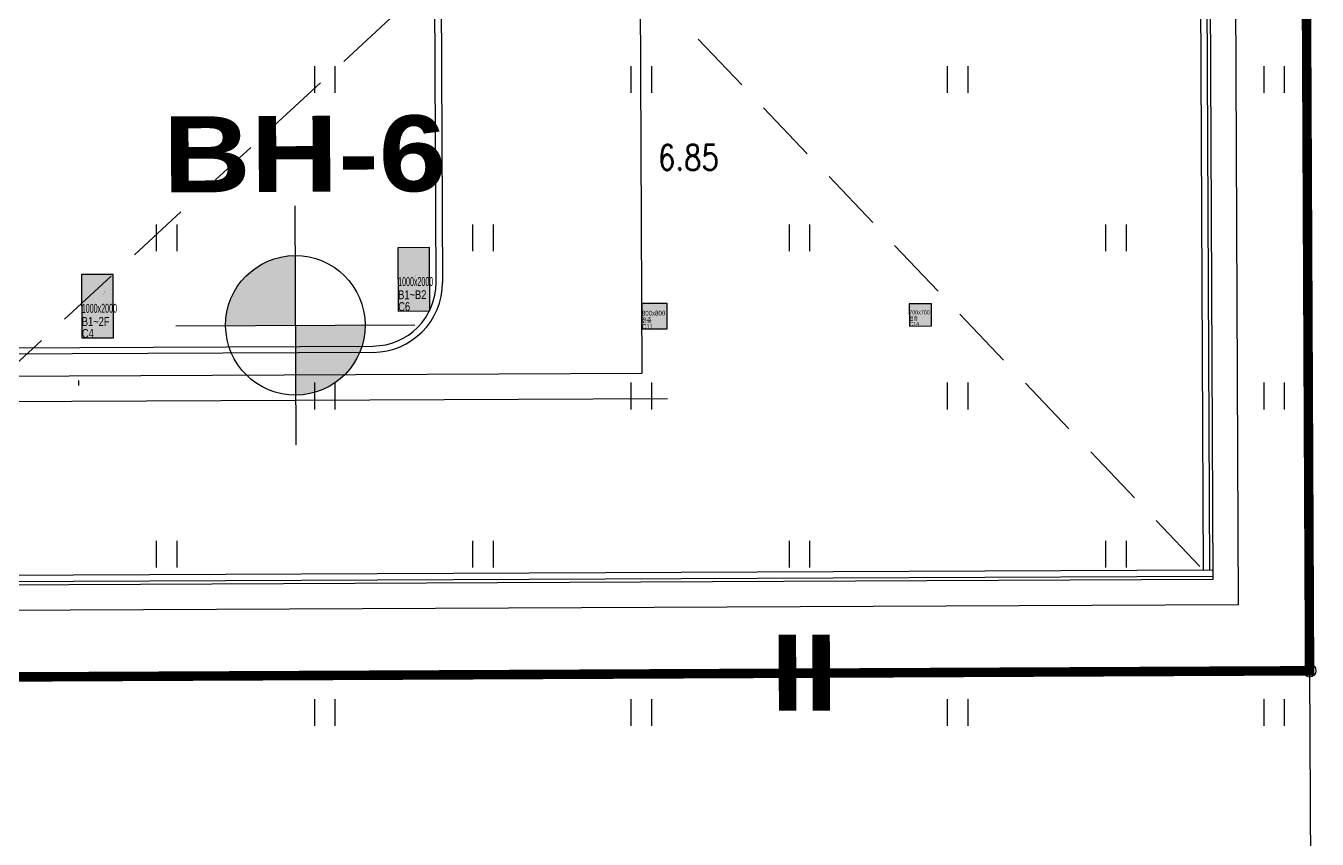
# Model space of a CAD drawing. Extents: x 582395 to 582722, y 2329868 to 2330119.
# Drawn here: x 582629.9 to 582670.71, y 2329953.13 to 2329978.83 of the extents above; entities that cross this region are included whole.
import ezdxf
from ezdxf.enums import TextEntityAlignment as Align

# ---------------------------------------------------------------- set-up
doc = ezdxf.new("R2010")
doc.units = 0
for name, pattern in [('ACAD_ISO05W100', [33, 24, -3, 0, -3, 0, -3]), ('CENTER2', [1.125, 0.75, -0.125, 0.125, -0.125]), ('DASHED', [3, 2, -1])]:
    doc.linetypes.add(name, pattern=pattern)
for name, color, linetype in [('A-254', 254, 'Continuous'), ('A-CEN1', 1, 'CENTER2'), ('A-COL', 2, 'Continuous'), ('A-CON', 2, 'Continuous'), ('A-OPEN2', 9, 'DASHED'), ('A-SITE', 2, 'ACAD_ISO05W100'), ('A-WALB', 3, 'Continuous'), ('A-WIN', 6, 'Continuous'), ('dc1', 4, 'Continuous'), ('KYHIEU', 3, 'Continuous'), ('line moi', 7, 'Continuous'), ('RG', 11, 'Continuous'), ('stt', 1, 'Continuous'), ('새 블$0$_A-DIM', 7, 'Continuous'), ('새 블$0$boring point', 2, 'Continuous')]:
    doc.layers.add(name, color=color, linetype=linetype)
doc.styles.add('DC', font='romans.shx', dxfattribs={"width": 0.8, "height": 0.8})
doc.styles.add('Hrtext', font='', dxfattribs={"width": 0.8})
doc.styles.add('새 블$0$arial black', font='')
doc.styles.get('Hrtext').set_extended_font_data('Dotum')
doc.styles.get('새 블$0$arial black').set_extended_font_data('Arial Black')

# ---------------------------------------------------------------- blocks, each defined once
blk = doc.blocks.new('A$C4eba979e')
at = {"layer": 'A-254'}
h = blk.add_hatch(color=256, dxfattribs=at)
h.dxf.hatch_style = 1
h.paths.add_polyline_path([(400, 400), (-400, 400), (-400, -400), (400, -400)])
at = {"layer": 'A-COL'}
blk.add_lwpolyline([(-400, -400), (400, -400), (400, 400), (-400, 400)], close=True, dxfattribs=at)
at = {"layer": 'Defpoints', "const_width": 0.373}
blk.add_lwpolyline([(400, 400), (-400, -400)], dxfattribs=at)
at = {"layer": 'Defpoints', "style": 'Hrtext', "width": 0.8}
for s, p in [('800x800', (-400, 22)), ('C11', (-400, -400)), ('전층', (-400, -200))]:
    blk.add_text(s, height=150, dxfattribs=at).set_placement(p)
blk = doc.blocks.new('A$C819d0983')
at = {"layer": 'A-254'}
h = blk.add_hatch(color=256, dxfattribs=at)
h.dxf.hatch_style = 1
h.paths.add_polyline_path([(350, 350), (-350, 350), (-350, -350), (350, -350)])
at = {"layer": 'A-COL'}
blk.add_lwpolyline([(-350, -350), (350, -350), (350, 350), (-350, 350)], close=True, dxfattribs=at)
at = {"layer": 'Defpoints', "const_width": 0.327}
blk.add_lwpolyline([(350, 350), (-350, -350)], dxfattribs=at)
at = {"layer": 'Defpoints', "style": 'Hrtext', "width": 0.8}
for s, p in [('700x700', (-350, 19)), ('C14', (-350, -350)), ('전층', (-350, -175))]:
    blk.add_text(s, height=131.2, dxfattribs=at).set_placement(p)
blk = doc.blocks.new('A$Cf5384032')
at = {"layer": 'A-254'}
h = blk.add_hatch(color=256, dxfattribs=at)
h.dxf.hatch_style = 1
h.paths.add_polyline_path([(500, 1250), (-500, 1250), (-500, -750), (500, -750)])
at = {"layer": 'A-COL'}
blk.add_lwpolyline([(-500, -750), (500, -750), (500, 1250), (-500, 1250)], close=True, dxfattribs=at)
at = {"layer": 'Defpoints', "const_width": 0.7}
blk.add_lwpolyline([(500, 1250), (-500, -750)], dxfattribs=at)
at = {"layer": 'Defpoints', "style": 'Hrtext'}
for s, width, p in [('1000x2000', 0.5, (-500, 40)), ('B1~2F', 0.8, (-500, -375)), ('C4', 0.8, (-500, -750))]:
    blk.add_text(s, height=281.2, dxfattribs=dict(at, width=width)).set_placement(p)
blk = doc.blocks.new('A$C1aece7f8')
at = {"layer": 'A-254'}
h = blk.add_hatch(color=256, dxfattribs=at)
h.dxf.hatch_style = 1
h.paths.add_polyline_path([(500, 1250), (-500, 1250), (-500, -750), (500, -750)])
at = {"layer": 'A-COL'}
blk.add_lwpolyline([(-500, -750), (500, -750), (500, 1250), (-500, 1250)], close=True, dxfattribs=at)
at = {"layer": 'Defpoints', "const_width": 0.7}
blk.add_lwpolyline([(500, 1250), (-500, -750)], dxfattribs=at)
at = {"layer": 'Defpoints', "style": 'Hrtext'}
for s, width, p in [('1000x2000', 0.5, (-500, 40)), ('B1~B2', 0.8, (-500, -375)), ('C6', 0.8, (-500, -750))]:
    blk.add_text(s, height=281.2, dxfattribs=dict(at, width=width)).set_placement(p)
blk = doc.blocks.new('새 블$0$A$C76023817')
at = {"layer": '새 블$0$boring point'}
h = blk.add_hatch(color=3, dxfattribs=at)
edge = h.paths.add_edge_path()
edge.add_line((0, 0), (0, 1378))
edge.add_ellipse((0, 0), major_axis=(-120, 1373), ratio=1, start_angle=-5.0166, end_angle=84.9834)
edge.add_line((-1378, 0), (0, 0))
h = blk.add_hatch(color=3, dxfattribs=at)
edge = h.paths.add_edge_path()
edge.add_line((0, 0), (0, -1378))
edge.add_ellipse((0, 0), major_axis=(-120, 1373), ratio=1, start_angle=174.9834, end_angle=264.9834)
edge.add_line((1378, 0), (0, 0))
at = {"layer": '새 블$0$boring point', "color": 3}
for p, q in [((0, 2362), (0, -2362)), ((-2362, 0), (2362, 0))]:
    blk.add_line(p, q, dxfattribs=at)
blk.add_ellipse((0, 0), major_axis=(-2, 1378), ratio=1, start_param=4.710742435276957, end_param=10.99392774245654, dxfattribs=at)

msp = doc.modelspace()

# ---------------------------------------------------------------- linework, layer by layer
at = {"layer": 'A-CEN1', "color": 8}
msp.add_line((582631.582, 2329967.467), (582631.582, 2329967.618), dxfattribs=at)
at = {"layer": 'A-CON', "color": 8}
for p, q in [((582649.381, 2329967.85), (582649.055, 2330037.849)), ((582492.083, 2329967.118), (582649.381, 2329967.85)), ((582491.286, 2329966.314), (582650.185, 2329967.053))]:
    msp.add_line(p, q, dxfattribs=at)
at = {"layer": 'A-CON', "color": 8, "ltscale": 10}
for p, q in [((582667.91, 2330026.161), (582668.215, 2329960.537)), ((582667.111, 2330025.826), (582667.411, 2329961.333)), ((582667.411, 2329961.333), (582451.014, 2329960.327)), ((582668.215, 2329960.537), (582450.217, 2329959.523))]:
    msp.add_line(p, q, dxfattribs=at)
at = {"layer": 'A-OPEN2', "color": 8}
for p, q in [((582622.31, 2329961.424), (582664.032, 2329999.918)), ((582632.541, 2329997.972), (582667.11, 2329961.632))]:
    msp.add_line(p, q, dxfattribs=at)
at = {"layer": 'A-SITE', "const_width": 0.3}
msp.add_lwpolyline([(582670.15, 2330026.75), (582640.01, 2330056.61), (582447.17, 2330055.71), (582447.61, 2329957.39), (582670.47, 2329958.45)], close=True, dxfattribs=at)
at = {"layer": 'A-WALB', "color": 8, "ltscale": 10}
for p, q in [((582666.975, 2329990.732), (582667.11, 2329961.632)), ((582667.175, 2329990.733), (582667.31, 2329961.633)), ((582667.41, 2329961.633), (582622.31, 2329961.424)), ((582667.411, 2329961.433), (582622.311, 2329961.224))]:
    msp.add_line(p, q, dxfattribs=at)
at = {"layer": 'A-WIN'}
for p, q in [((582642.867, 2329970.719), (582642.739, 2329998.319)), ((582642.939, 2329998.32), (582643.067, 2329970.72)), ((582640.878, 2329968.51), (582575.99, 2329968.208))]:
    msp.add_line(p, q, dxfattribs=at)
msp.add_lwpolyline([(582574.664, 2329995.385), (582574.784, 2329969.603, 0.414214), (582575.989, 2329968.408), (582640.877, 2329968.71)], format="xyb", dxfattribs=at)
for radius in [2, 2.2]:
    msp.add_arc((582640.867, 2329970.71), radius, 270.2665, 0.2665, dxfattribs=at)
at = {"layer": 'KYHIEU'}
for p, q in [((582639.022, 2329977.553), (582639.022, 2329976.708)), ((582639.672, 2329977.553), (582639.672, 2329976.708)), ((582649.022, 2329977.553), (582649.022, 2329976.708)), ((582649.672, 2329977.553), (582649.672, 2329976.708)), ((582659.022, 2329977.553), (582659.022, 2329976.708)), ((582659.672, 2329977.553), (582659.672, 2329976.708)), ((582669.022, 2329977.553), (582669.022, 2329976.708)), ((582669.672, 2329977.553), (582669.672, 2329976.708)), ((582634.022, 2329972.553), (582634.022, 2329971.708)), ((582634.672, 2329972.553), (582634.672, 2329971.708)), ((582644.022, 2329972.553), (582644.022, 2329971.708)), ((582644.672, 2329972.553), (582644.672, 2329971.708)), ((582654.022, 2329972.553), (582654.022, 2329971.708)), ((582654.672, 2329972.553), (582654.672, 2329971.708)), ((582664.022, 2329972.553), (582664.022, 2329971.708)), ((582664.672, 2329972.553), (582664.672, 2329971.708)), ((582639.022, 2329967.553), (582639.022, 2329966.708)), ((582639.672, 2329967.553), (582639.672, 2329966.708)), ((582649.022, 2329967.553), (582649.022, 2329966.708)), ((582649.672, 2329967.553), (582649.672, 2329966.708)), ((582659.022, 2329967.553), (582659.022, 2329966.708)), ((582659.672, 2329967.553), (582659.672, 2329966.708)), ((582669.022, 2329967.553), (582669.022, 2329966.708)), ((582669.672, 2329967.553), (582669.672, 2329966.708)), ((582634.022, 2329962.553), (582634.022, 2329961.708)), ((582634.672, 2329962.553), (582634.672, 2329961.708)), ((582644.022, 2329962.553), (582644.022, 2329961.708)), ((582644.672, 2329962.553), (582644.672, 2329961.708)), ((582654.022, 2329962.553), (582654.022, 2329961.708)), ((582654.672, 2329962.553), (582654.672, 2329961.708)), ((582664.022, 2329962.553), (582664.022, 2329961.708)), ((582664.672, 2329962.553), (582664.672, 2329961.708)), ((582639.022, 2329957.553), (582639.022, 2329956.708)), ((582639.672, 2329957.553), (582639.672, 2329956.708)), ((582649.022, 2329957.553), (582649.022, 2329956.708)), ((582649.672, 2329957.553), (582649.672, 2329956.708)), ((582659.022, 2329957.553), (582659.022, 2329956.708)), ((582659.672, 2329957.553), (582659.672, 2329956.708)), ((582669.022, 2329957.553), (582669.022, 2329956.708)), ((582669.672, 2329957.553), (582669.672, 2329956.708))]:
    msp.add_line(p, q, dxfattribs=at)
at = {"layer": 'line moi'}
msp.add_line((582670.47, 2329958.45), (582670.71, 2329908.25), dxfattribs=at)
msp.add_line((582670.47, 2329958.45), (582670.71, 2329908.25), dxfattribs=at)
at = {"layer": 'RG'}
msp.add_line((582670.47, 2329958.45), (582670.15, 2330026.75), dxfattribs=at)
at = {"layer": 'RG', "color": 11}
msp.add_line((582447.61, 2329957.39), (582670.47, 2329958.45), dxfattribs=at)
msp.add_lwpolyline([(582670.15, 2330026.75), (582640.01, 2330056.61), (582447.17, 2330055.71), (582447.61, 2329957.39), (582670.47, 2329958.45)], close=True, dxfattribs=at)
at = {"layer": 'stt'}
msp.add_circle((582670.47, 2329958.45), 0.2, dxfattribs=at)

# ---------------------------------------------------------------- block references
at = {"layer": 'A-CON', "color": 8, "xscale": 0.001, "yscale": 0.001, "zscale": 0.001, "rotation": 0.2665116774998639}
for name, p in [('A$C1aece7f8', (582642.168, 2329970.566)), ('A$Cf5384032', (582632.172, 2329969.72)), ('A$C4eba979e', (582649.772, 2329969.652)), ('A$C819d0983', (582658.172, 2329969.691))]:
    msp.add_blockref(name, p, dxfattribs=at)
at = {"layer": '새 블$0$boring point', "color": 3, "xscale": 0.001599999995588582, "yscale": 0.001599999995588582, "zscale": 0.001599999995588582, "rotation": 0.2665113246747969}
msp.add_blockref('새 블$0$A$C76023817', (582638.421, 2329969.364), dxfattribs=at)

# ---------------------------------------------------------------- texts
at = {"layer": 'dc1', "style": 'DC', "width": 0.8}
msp.add_text('6.85', height=0.8001, dxfattribs=at).set_placement((582649.882, 2329974.265))
at = {"layer": '새 블$0$_A-DIM', "color": 3, "style": '새 블$0$arial black'}
for s, p in [('BH-6', (582638.713, 2329974.781)), ('II', (582654.505, 2329958.39))]:
    msp.add_text(s, height=2.4, rotation=0.2665, dxfattribs=at).set_placement(p, align=Align.MIDDLE_CENTER)

doc.saveas('drawing.dxf')
